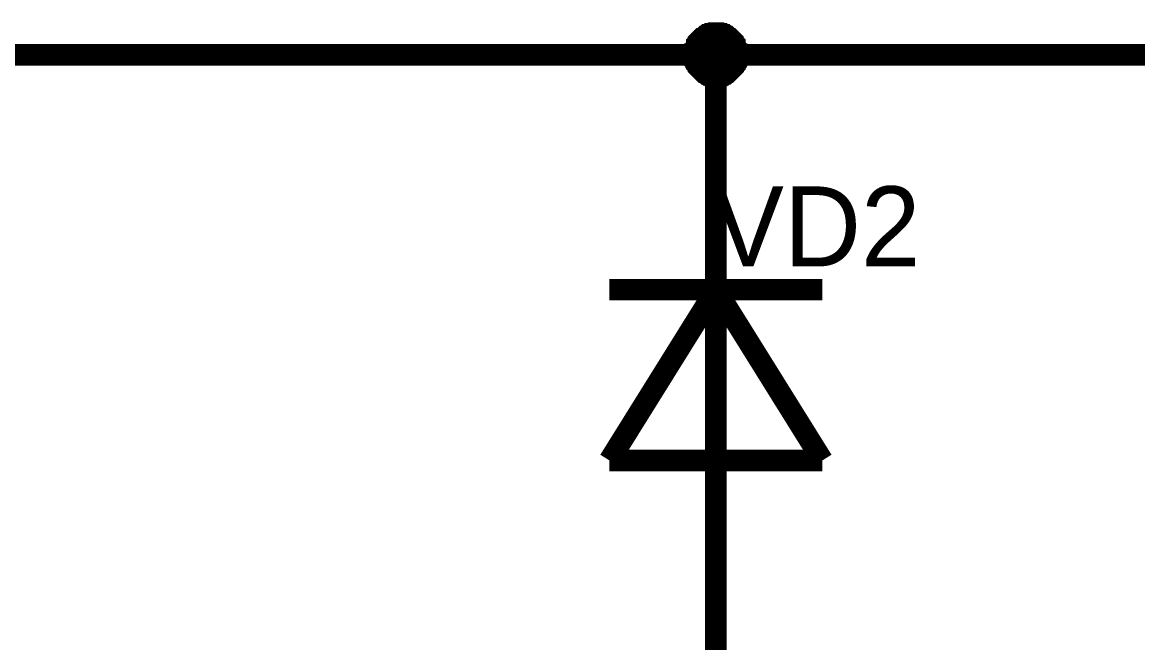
# Model space of a CAD drawing. Header units: millimetres. Extents: x 2.64 to 11.44, y 2.16 to 8.68.
# Drawn here: x 6.509 to 7.119, y 4.821 to 5.16 of the extents above; entities that cross this region are included whole.
import ezdxf

# ---------------------------------------------------------------- set-up
doc = ezdxf.new("R2010")
doc.units = ezdxf.units.MM
doc.header["$MEASUREMENT"] = 0
doc.layers.add('Sheet', color=255, linetype='Continuous')

msp = doc.modelspace()

# ---------------------------------------------------------------- linework, layer by layer
at = {"layer": 'Sheet', "const_width": 0.0118}
for points in [[(6.87617, 5.14252), (6.87617, 5.14298), (6.87617, 5.14389), (6.87617, 5.14435), (6.87662, 5.1448), (6.87662, 5.14571), (6.87662, 5.14617), (6.87708, 5.14662), (6.87708, 5.14708), (6.87753, 5.14799), (6.87753, 5.14844), (6.87799, 5.1489), (6.87844, 5.14935), (6.87844, 5.14981), (6.8789, 5.15026), (6.87935, 5.15072), (6.87981, 5.15118), (6.88026, 5.15118), (6.88072, 5.15163), (6.88117, 5.15209), (6.88163, 5.15254), (6.88208, 5.15254), (6.88254, 5.153), (6.88299, 5.15345), (6.88345, 5.15345), (6.8839, 5.15345), (6.88436, 5.15391), (6.88527, 5.15391), (6.88572, 5.15391), (6.88618, 5.15436), (6.88663, 5.15436), (6.88754, 5.15436), (6.888, 5.15436)], [(6.87617, 5.14252), (6.87617, 5.14298), (6.87617, 5.14389), (6.87617, 5.14435), (6.87662, 5.1448), (6.87662, 5.14571), (6.87662, 5.14617), (6.87708, 5.14662), (6.87708, 5.14708), (6.87753, 5.14799), (6.87753, 5.14844), (6.87799, 5.1489), (6.87844, 5.14935), (6.87844, 5.14981), (6.8789, 5.15026), (6.87935, 5.15072), (6.87981, 5.15118), (6.88026, 5.15118), (6.88072, 5.15163), (6.88117, 5.15209), (6.88163, 5.15254), (6.88208, 5.15254), (6.88254, 5.153), (6.88299, 5.15345), (6.88345, 5.15345), (6.8839, 5.15345), (6.88436, 5.15391), (6.88527, 5.15391), (6.88572, 5.15391), (6.88618, 5.15436), (6.88663, 5.15436), (6.88754, 5.15436), (6.888, 5.15436)], [(6.87617, 5.14252), (6.87617, 5.14298), (6.87617, 5.14389), (6.87617, 5.14435), (6.87662, 5.1448), (6.87662, 5.14571), (6.87662, 5.14617), (6.87708, 5.14662), (6.87708, 5.14708), (6.87753, 5.14799), (6.87753, 5.14844), (6.87799, 5.1489), (6.87844, 5.14935), (6.87844, 5.14981), (6.8789, 5.15026), (6.87935, 5.15072), (6.87981, 5.15118), (6.88026, 5.15118), (6.88072, 5.15163), (6.88117, 5.15209), (6.88163, 5.15254), (6.88208, 5.15254), (6.88254, 5.153), (6.88299, 5.15345), (6.88345, 5.15345), (6.8839, 5.15345), (6.88436, 5.15391), (6.88527, 5.15391), (6.88572, 5.15391), (6.88618, 5.15436), (6.88663, 5.15436), (6.88754, 5.15436), (6.888, 5.15436)], [(6.87617, 5.14252), (6.87617, 5.14298), (6.87617, 5.14389), (6.87617, 5.14435), (6.87662, 5.1448), (6.87662, 5.14571), (6.87662, 5.14617), (6.87708, 5.14662), (6.87708, 5.14708), (6.87753, 5.14799), (6.87753, 5.14844), (6.87799, 5.1489), (6.87844, 5.14935), (6.87844, 5.14981), (6.8789, 5.15026), (6.87935, 5.15072), (6.87981, 5.15118), (6.88026, 5.15118), (6.88072, 5.15163), (6.88117, 5.15209), (6.88163, 5.15254), (6.88208, 5.15254), (6.88254, 5.153), (6.88299, 5.15345), (6.88345, 5.15345), (6.8839, 5.15345), (6.88436, 5.15391), (6.88527, 5.15391), (6.88572, 5.15391), (6.88618, 5.15436), (6.88663, 5.15436), (6.88754, 5.15436), (6.888, 5.15436)], [(6.87617, 5.14252), (6.87617, 5.14298), (6.87617, 5.14389), (6.87617, 5.14435), (6.87662, 5.1448), (6.87662, 5.14571), (6.87662, 5.14617), (6.87708, 5.14662), (6.87708, 5.14708), (6.87753, 5.14799), (6.87753, 5.14844), (6.87799, 5.1489), (6.87844, 5.14935), (6.87844, 5.14981), (6.8789, 5.15026), (6.87935, 5.15072), (6.87981, 5.15118), (6.88026, 5.15118), (6.88072, 5.15163), (6.88117, 5.15209), (6.88163, 5.15254), (6.88208, 5.15254), (6.88254, 5.153), (6.88299, 5.15345), (6.88345, 5.15345), (6.8839, 5.15345), (6.88436, 5.15391), (6.88527, 5.15391), (6.88572, 5.15391), (6.88618, 5.15436), (6.88663, 5.15436), (6.88754, 5.15436), (6.888, 5.15436)], [(6.87617, 5.14252), (6.87617, 5.14298), (6.87617, 5.14389), (6.87617, 5.14435), (6.87662, 5.1448), (6.87662, 5.14571), (6.87662, 5.14617), (6.87708, 5.14662), (6.87708, 5.14708), (6.87753, 5.14799), (6.87753, 5.14844), (6.87799, 5.1489), (6.87844, 5.14935), (6.87844, 5.14981), (6.8789, 5.15026), (6.87935, 5.15072), (6.87981, 5.15118), (6.88026, 5.15118), (6.88072, 5.15163), (6.88117, 5.15209), (6.88163, 5.15254), (6.88208, 5.15254), (6.88254, 5.153), (6.88299, 5.15345), (6.88345, 5.15345), (6.8839, 5.15345), (6.88436, 5.15391), (6.88527, 5.15391), (6.88572, 5.15391), (6.88618, 5.15436), (6.88663, 5.15436), (6.88754, 5.15436), (6.888, 5.15436)], [(6.87617, 5.14252), (6.87617, 5.14298), (6.87617, 5.14389), (6.87617, 5.14435), (6.87662, 5.1448), (6.87662, 5.14571), (6.87662, 5.14617), (6.87708, 5.14662), (6.87708, 5.14708), (6.87753, 5.14799), (6.87753, 5.14844), (6.87799, 5.1489), (6.87844, 5.14935), (6.87844, 5.14981), (6.8789, 5.15026), (6.87935, 5.15072), (6.87981, 5.15118), (6.88026, 5.15118), (6.88072, 5.15163), (6.88117, 5.15209), (6.88163, 5.15254), (6.88208, 5.15254), (6.88254, 5.153), (6.88299, 5.15345), (6.88345, 5.15345), (6.8839, 5.15345), (6.88436, 5.15391), (6.88527, 5.15391), (6.88572, 5.15391), (6.88618, 5.15436), (6.88663, 5.15436), (6.88754, 5.15436), (6.888, 5.15436)], [(6.87617, 5.14252), (6.87617, 5.14298), (6.87617, 5.14389), (6.87617, 5.14435), (6.87662, 5.1448), (6.87662, 5.14571), (6.87662, 5.14617), (6.87708, 5.14662), (6.87708, 5.14708), (6.87753, 5.14799), (6.87753, 5.14844), (6.87799, 5.1489), (6.87844, 5.14935), (6.87844, 5.14981), (6.8789, 5.15026), (6.87935, 5.15072), (6.87981, 5.15118), (6.88026, 5.15118), (6.88072, 5.15163), (6.88117, 5.15209), (6.88163, 5.15254), (6.88208, 5.15254), (6.88254, 5.153), (6.88299, 5.15345), (6.88345, 5.15345), (6.8839, 5.15345), (6.88436, 5.15391), (6.88527, 5.15391), (6.88572, 5.15391), (6.88618, 5.15436), (6.88663, 5.15436), (6.88754, 5.15436), (6.888, 5.15436)], [(6.87617, 5.14252), (6.87617, 5.14298), (6.87617, 5.14389), (6.87617, 5.14435), (6.87662, 5.1448), (6.87662, 5.14571), (6.87662, 5.14617), (6.87708, 5.14662), (6.87708, 5.14708), (6.87753, 5.14799), (6.87753, 5.14844), (6.87799, 5.1489), (6.87844, 5.14935), (6.87844, 5.14981), (6.8789, 5.15026), (6.87935, 5.15072), (6.87981, 5.15118), (6.88026, 5.15118), (6.88072, 5.15163), (6.88117, 5.15209), (6.88163, 5.15254), (6.88208, 5.15254), (6.88254, 5.153), (6.88299, 5.15345), (6.88345, 5.15345), (6.8839, 5.15345), (6.88436, 5.15391), (6.88527, 5.15391), (6.88572, 5.15391), (6.88618, 5.15436), (6.88663, 5.15436), (6.88754, 5.15436), (6.888, 5.15436)], [(6.87617, 5.14252), (6.87617, 5.14298), (6.87617, 5.14389), (6.87617, 5.14435), (6.87662, 5.1448), (6.87662, 5.14571), (6.87662, 5.14617), (6.87708, 5.14662), (6.87708, 5.14708), (6.87753, 5.14799), (6.87753, 5.14844), (6.87799, 5.1489), (6.87844, 5.14935), (6.87844, 5.14981), (6.8789, 5.15026), (6.87935, 5.15072), (6.87981, 5.15118), (6.88026, 5.15118), (6.88072, 5.15163), (6.88117, 5.15209), (6.88163, 5.15254), (6.88208, 5.15254), (6.88254, 5.153), (6.88299, 5.15345), (6.88345, 5.15345), (6.8839, 5.15345), (6.88436, 5.15391), (6.88527, 5.15391), (6.88572, 5.15391), (6.88618, 5.15436), (6.88663, 5.15436), (6.88754, 5.15436), (6.888, 5.15436)], [(6.888, 5.15436), (6.888, 5.15436)], [(6.888, 5.15436), (6.88845, 5.15436), (6.88936, 5.15436), (6.88982, 5.15436), (6.89027, 5.15391), (6.89073, 5.15391), (6.89164, 5.15391), (6.89209, 5.15345), (6.89255, 5.15345), (6.893, 5.15345), (6.89346, 5.153), (6.89391, 5.15254), (6.89437, 5.15254), (6.89482, 5.15209), (6.89528, 5.15163), (6.89573, 5.15118), (6.89619, 5.15118), (6.89664, 5.15072), (6.8971, 5.15026), (6.89755, 5.14981), (6.89755, 5.14935), (6.89801, 5.1489), (6.89846, 5.14844), (6.89846, 5.14799), (6.89892, 5.14708), (6.89892, 5.14662), (6.89937, 5.14617), (6.89937, 5.14571), (6.89937, 5.1448), (6.89983, 5.14435), (6.89983, 5.14389), (6.89983, 5.14298), (6.89983, 5.14252)], [(6.888, 5.15436), (6.888, 5.15436)], [(6.888, 5.15436), (6.88845, 5.15436), (6.88936, 5.15436), (6.88982, 5.15436), (6.89027, 5.15391), (6.89073, 5.15391), (6.89164, 5.15391), (6.89209, 5.15345), (6.89255, 5.15345), (6.893, 5.15345), (6.89346, 5.153), (6.89391, 5.15254), (6.89437, 5.15254), (6.89482, 5.15209), (6.89528, 5.15163), (6.89573, 5.15118), (6.89619, 5.15118), (6.89664, 5.15072), (6.8971, 5.15026), (6.89755, 5.14981), (6.89755, 5.14935), (6.89801, 5.1489), (6.89846, 5.14844), (6.89846, 5.14799), (6.89892, 5.14708), (6.89892, 5.14662), (6.89937, 5.14617), (6.89937, 5.14571), (6.89937, 5.1448), (6.89983, 5.14435), (6.89983, 5.14389), (6.89983, 5.14298), (6.89983, 5.14252)], [(6.888, 5.15436), (6.888, 5.15436)], [(6.888, 5.15436), (6.88845, 5.15436), (6.88936, 5.15436), (6.88982, 5.15436), (6.89027, 5.15391), (6.89073, 5.15391), (6.89164, 5.15391), (6.89209, 5.15345), (6.89255, 5.15345), (6.893, 5.15345), (6.89346, 5.153), (6.89391, 5.15254), (6.89437, 5.15254), (6.89482, 5.15209), (6.89528, 5.15163), (6.89573, 5.15118), (6.89619, 5.15118), (6.89664, 5.15072), (6.8971, 5.15026), (6.89755, 5.14981), (6.89755, 5.14935), (6.89801, 5.1489), (6.89846, 5.14844), (6.89846, 5.14799), (6.89892, 5.14708), (6.89892, 5.14662), (6.89937, 5.14617), (6.89937, 5.14571), (6.89937, 5.1448), (6.89983, 5.14435), (6.89983, 5.14389), (6.89983, 5.14298), (6.89983, 5.14252)], [(6.888, 5.15436), (6.888, 5.15436)], [(6.888, 5.15436), (6.88845, 5.15436), (6.88936, 5.15436), (6.88982, 5.15436), (6.89027, 5.15391), (6.89073, 5.15391), (6.89164, 5.15391), (6.89209, 5.15345), (6.89255, 5.15345), (6.893, 5.15345), (6.89346, 5.153), (6.89391, 5.15254), (6.89437, 5.15254), (6.89482, 5.15209), (6.89528, 5.15163), (6.89573, 5.15118), (6.89619, 5.15118), (6.89664, 5.15072), (6.8971, 5.15026), (6.89755, 5.14981), (6.89755, 5.14935), (6.89801, 5.1489), (6.89846, 5.14844), (6.89846, 5.14799), (6.89892, 5.14708), (6.89892, 5.14662), (6.89937, 5.14617), (6.89937, 5.14571), (6.89937, 5.1448), (6.89983, 5.14435), (6.89983, 5.14389), (6.89983, 5.14298), (6.89983, 5.14252)], [(6.888, 5.15436), (6.888, 5.15436)], [(6.888, 5.15436), (6.88845, 5.15436), (6.88936, 5.15436), (6.88982, 5.15436), (6.89027, 5.15391), (6.89073, 5.15391), (6.89164, 5.15391), (6.89209, 5.15345), (6.89255, 5.15345), (6.893, 5.15345), (6.89346, 5.153), (6.89391, 5.15254), (6.89437, 5.15254), (6.89482, 5.15209), (6.89528, 5.15163), (6.89573, 5.15118), (6.89619, 5.15118), (6.89664, 5.15072), (6.8971, 5.15026), (6.89755, 5.14981), (6.89755, 5.14935), (6.89801, 5.1489), (6.89846, 5.14844), (6.89846, 5.14799), (6.89892, 5.14708), (6.89892, 5.14662), (6.89937, 5.14617), (6.89937, 5.14571), (6.89937, 5.1448), (6.89983, 5.14435), (6.89983, 5.14389), (6.89983, 5.14298), (6.89983, 5.14252)], [(6.888, 5.15436), (6.888, 5.15436)], [(6.888, 5.15436), (6.88845, 5.15436), (6.88936, 5.15436), (6.88982, 5.15436), (6.89027, 5.15391), (6.89073, 5.15391), (6.89164, 5.15391), (6.89209, 5.15345), (6.89255, 5.15345), (6.893, 5.15345), (6.89346, 5.153), (6.89391, 5.15254), (6.89437, 5.15254), (6.89482, 5.15209), (6.89528, 5.15163), (6.89573, 5.15118), (6.89619, 5.15118), (6.89664, 5.15072), (6.8971, 5.15026), (6.89755, 5.14981), (6.89755, 5.14935), (6.89801, 5.1489), (6.89846, 5.14844), (6.89846, 5.14799), (6.89892, 5.14708), (6.89892, 5.14662), (6.89937, 5.14617), (6.89937, 5.14571), (6.89937, 5.1448), (6.89983, 5.14435), (6.89983, 5.14389), (6.89983, 5.14298), (6.89983, 5.14252)], [(6.888, 5.15436), (6.888, 5.15436)], [(6.888, 5.15436), (6.88845, 5.15436), (6.88936, 5.15436), (6.88982, 5.15436), (6.89027, 5.15391), (6.89073, 5.15391), (6.89164, 5.15391), (6.89209, 5.15345), (6.89255, 5.15345), (6.893, 5.15345), (6.89346, 5.153), (6.89391, 5.15254), (6.89437, 5.15254), (6.89482, 5.15209), (6.89528, 5.15163), (6.89573, 5.15118), (6.89619, 5.15118), (6.89664, 5.15072), (6.8971, 5.15026), (6.89755, 5.14981), (6.89755, 5.14935), (6.89801, 5.1489), (6.89846, 5.14844), (6.89846, 5.14799), (6.89892, 5.14708), (6.89892, 5.14662), (6.89937, 5.14617), (6.89937, 5.14571), (6.89937, 5.1448), (6.89983, 5.14435), (6.89983, 5.14389), (6.89983, 5.14298), (6.89983, 5.14252)], [(6.888, 5.15436), (6.888, 5.15436)], [(6.888, 5.15436), (6.88845, 5.15436), (6.88936, 5.15436), (6.88982, 5.15436), (6.89027, 5.15391), (6.89073, 5.15391), (6.89164, 5.15391), (6.89209, 5.15345), (6.89255, 5.15345), (6.893, 5.15345), (6.89346, 5.153), (6.89391, 5.15254), (6.89437, 5.15254), (6.89482, 5.15209), (6.89528, 5.15163), (6.89573, 5.15118), (6.89619, 5.15118), (6.89664, 5.15072), (6.8971, 5.15026), (6.89755, 5.14981), (6.89755, 5.14935), (6.89801, 5.1489), (6.89846, 5.14844), (6.89846, 5.14799), (6.89892, 5.14708), (6.89892, 5.14662), (6.89937, 5.14617), (6.89937, 5.14571), (6.89937, 5.1448), (6.89983, 5.14435), (6.89983, 5.14389), (6.89983, 5.14298), (6.89983, 5.14252)], [(6.888, 5.15436), (6.888, 5.15436)], [(6.888, 5.15436), (6.88845, 5.15436), (6.88936, 5.15436), (6.88982, 5.15436), (6.89027, 5.15391), (6.89073, 5.15391), (6.89164, 5.15391), (6.89209, 5.15345), (6.89255, 5.15345), (6.893, 5.15345), (6.89346, 5.153), (6.89391, 5.15254), (6.89437, 5.15254), (6.89482, 5.15209), (6.89528, 5.15163), (6.89573, 5.15118), (6.89619, 5.15118), (6.89664, 5.15072), (6.8971, 5.15026), (6.89755, 5.14981), (6.89755, 5.14935), (6.89801, 5.1489), (6.89846, 5.14844), (6.89846, 5.14799), (6.89892, 5.14708), (6.89892, 5.14662), (6.89937, 5.14617), (6.89937, 5.14571), (6.89937, 5.1448), (6.89983, 5.14435), (6.89983, 5.14389), (6.89983, 5.14298), (6.89983, 5.14252)], [(6.888, 5.15436), (6.888, 5.15436)], [(6.888, 5.15436), (6.88845, 5.15436), (6.88936, 5.15436), (6.88982, 5.15436), (6.89027, 5.15391), (6.89073, 5.15391), (6.89164, 5.15391), (6.89209, 5.15345), (6.89255, 5.15345), (6.893, 5.15345), (6.89346, 5.153), (6.89391, 5.15254), (6.89437, 5.15254), (6.89482, 5.15209), (6.89528, 5.15163), (6.89573, 5.15118), (6.89619, 5.15118), (6.89664, 5.15072), (6.8971, 5.15026), (6.89755, 5.14981), (6.89755, 5.14935), (6.89801, 5.1489), (6.89846, 5.14844), (6.89846, 5.14799), (6.89892, 5.14708), (6.89892, 5.14662), (6.89937, 5.14617), (6.89937, 5.14571), (6.89937, 5.1448), (6.89983, 5.14435), (6.89983, 5.14389), (6.89983, 5.14298), (6.89983, 5.14252)], [(5.25289, 5.14252), (6.888, 5.14252), (7.53039, 5.14252), (7.88071, 5.14252), (7.88071, 4.96722)], [(6.888, 5.13069), (6.88754, 5.13069), (6.88663, 5.13069), (6.88618, 5.13069), (6.88572, 5.13114), (6.88527, 5.13114), (6.88436, 5.13114), (6.8839, 5.1316), (6.88345, 5.1316), (6.88299, 5.13205), (6.88254, 5.13205), (6.88208, 5.13251), (6.88163, 5.13296), (6.88117, 5.13296), (6.88072, 5.13342), (6.88026, 5.13387), (6.87981, 5.13433), (6.87935, 5.13478), (6.8789, 5.13524), (6.87844, 5.13569), (6.87844, 5.13615), (6.87799, 5.1366), (6.87753, 5.13706), (6.87753, 5.13752), (6.87708, 5.13797), (6.87708, 5.13843), (6.87662, 5.13888), (6.87662, 5.13979), (6.87662, 5.14025), (6.87617, 5.1407), (6.87617, 5.14116), (6.87617, 5.14207), (6.87617, 5.14252)], [(6.87617, 5.14252), (6.87617, 5.14252)], [(6.888, 5.13069), (6.88754, 5.13069), (6.88663, 5.13069), (6.88618, 5.13069), (6.88572, 5.13114), (6.88527, 5.13114), (6.88436, 5.13114), (6.8839, 5.1316), (6.88345, 5.1316), (6.88299, 5.13205), (6.88254, 5.13205), (6.88208, 5.13251), (6.88163, 5.13296), (6.88117, 5.13296), (6.88072, 5.13342), (6.88026, 5.13387), (6.87981, 5.13433), (6.87935, 5.13478), (6.8789, 5.13524), (6.87844, 5.13569), (6.87844, 5.13615), (6.87799, 5.1366), (6.87753, 5.13706), (6.87753, 5.13752), (6.87708, 5.13797), (6.87708, 5.13843), (6.87662, 5.13888), (6.87662, 5.13979), (6.87662, 5.14025), (6.87617, 5.1407), (6.87617, 5.14116), (6.87617, 5.14207), (6.87617, 5.14252)], [(6.87617, 5.14252), (6.87617, 5.14252)], [(6.888, 5.13069), (6.88754, 5.13069), (6.88663, 5.13069), (6.88618, 5.13069), (6.88572, 5.13114), (6.88527, 5.13114), (6.88436, 5.13114), (6.8839, 5.1316), (6.88345, 5.1316), (6.88299, 5.13205), (6.88254, 5.13205), (6.88208, 5.13251), (6.88163, 5.13296), (6.88117, 5.13296), (6.88072, 5.13342), (6.88026, 5.13387), (6.87981, 5.13433), (6.87935, 5.13478), (6.8789, 5.13524), (6.87844, 5.13569), (6.87844, 5.13615), (6.87799, 5.1366), (6.87753, 5.13706), (6.87753, 5.13752), (6.87708, 5.13797), (6.87708, 5.13843), (6.87662, 5.13888), (6.87662, 5.13979), (6.87662, 5.14025), (6.87617, 5.1407), (6.87617, 5.14116), (6.87617, 5.14207), (6.87617, 5.14252)], [(6.87617, 5.14252), (6.87617, 5.14252)], [(6.888, 5.13069), (6.88754, 5.13069), (6.88663, 5.13069), (6.88618, 5.13069), (6.88572, 5.13114), (6.88527, 5.13114), (6.88436, 5.13114), (6.8839, 5.1316), (6.88345, 5.1316), (6.88299, 5.13205), (6.88254, 5.13205), (6.88208, 5.13251), (6.88163, 5.13296), (6.88117, 5.13296), (6.88072, 5.13342), (6.88026, 5.13387), (6.87981, 5.13433), (6.87935, 5.13478), (6.8789, 5.13524), (6.87844, 5.13569), (6.87844, 5.13615), (6.87799, 5.1366), (6.87753, 5.13706), (6.87753, 5.13752), (6.87708, 5.13797), (6.87708, 5.13843), (6.87662, 5.13888), (6.87662, 5.13979), (6.87662, 5.14025), (6.87617, 5.1407), (6.87617, 5.14116), (6.87617, 5.14207), (6.87617, 5.14252)], [(6.87617, 5.14252), (6.87617, 5.14252)], [(6.888, 5.13069), (6.88754, 5.13069), (6.88663, 5.13069), (6.88618, 5.13069), (6.88572, 5.13114), (6.88527, 5.13114), (6.88436, 5.13114), (6.8839, 5.1316), (6.88345, 5.1316), (6.88299, 5.13205), (6.88254, 5.13205), (6.88208, 5.13251), (6.88163, 5.13296), (6.88117, 5.13296), (6.88072, 5.13342), (6.88026, 5.13387), (6.87981, 5.13433), (6.87935, 5.13478), (6.8789, 5.13524), (6.87844, 5.13569), (6.87844, 5.13615), (6.87799, 5.1366), (6.87753, 5.13706), (6.87753, 5.13752), (6.87708, 5.13797), (6.87708, 5.13843), (6.87662, 5.13888), (6.87662, 5.13979), (6.87662, 5.14025), (6.87617, 5.1407), (6.87617, 5.14116), (6.87617, 5.14207), (6.87617, 5.14252)], [(6.87617, 5.14252), (6.87617, 5.14252)], [(6.888, 5.13069), (6.88754, 5.13069), (6.88663, 5.13069), (6.88618, 5.13069), (6.88572, 5.13114), (6.88527, 5.13114), (6.88436, 5.13114), (6.8839, 5.1316), (6.88345, 5.1316), (6.88299, 5.13205), (6.88254, 5.13205), (6.88208, 5.13251), (6.88163, 5.13296), (6.88117, 5.13296), (6.88072, 5.13342), (6.88026, 5.13387), (6.87981, 5.13433), (6.87935, 5.13478), (6.8789, 5.13524), (6.87844, 5.13569), (6.87844, 5.13615), (6.87799, 5.1366), (6.87753, 5.13706), (6.87753, 5.13752), (6.87708, 5.13797), (6.87708, 5.13843), (6.87662, 5.13888), (6.87662, 5.13979), (6.87662, 5.14025), (6.87617, 5.1407), (6.87617, 5.14116), (6.87617, 5.14207), (6.87617, 5.14252)], [(6.87617, 5.14252), (6.87617, 5.14252)], [(6.888, 5.13069), (6.88754, 5.13069), (6.88663, 5.13069), (6.88618, 5.13069), (6.88572, 5.13114), (6.88527, 5.13114), (6.88436, 5.13114), (6.8839, 5.1316), (6.88345, 5.1316), (6.88299, 5.13205), (6.88254, 5.13205), (6.88208, 5.13251), (6.88163, 5.13296), (6.88117, 5.13296), (6.88072, 5.13342), (6.88026, 5.13387), (6.87981, 5.13433), (6.87935, 5.13478), (6.8789, 5.13524), (6.87844, 5.13569), (6.87844, 5.13615), (6.87799, 5.1366), (6.87753, 5.13706), (6.87753, 5.13752), (6.87708, 5.13797), (6.87708, 5.13843), (6.87662, 5.13888), (6.87662, 5.13979), (6.87662, 5.14025), (6.87617, 5.1407), (6.87617, 5.14116), (6.87617, 5.14207), (6.87617, 5.14252)], [(6.87617, 5.14252), (6.87617, 5.14252)], [(6.888, 5.13069), (6.88754, 5.13069), (6.88663, 5.13069), (6.88618, 5.13069), (6.88572, 5.13114), (6.88527, 5.13114), (6.88436, 5.13114), (6.8839, 5.1316), (6.88345, 5.1316), (6.88299, 5.13205), (6.88254, 5.13205), (6.88208, 5.13251), (6.88163, 5.13296), (6.88117, 5.13296), (6.88072, 5.13342), (6.88026, 5.13387), (6.87981, 5.13433), (6.87935, 5.13478), (6.8789, 5.13524), (6.87844, 5.13569), (6.87844, 5.13615), (6.87799, 5.1366), (6.87753, 5.13706), (6.87753, 5.13752), (6.87708, 5.13797), (6.87708, 5.13843), (6.87662, 5.13888), (6.87662, 5.13979), (6.87662, 5.14025), (6.87617, 5.1407), (6.87617, 5.14116), (6.87617, 5.14207), (6.87617, 5.14252)], [(6.87617, 5.14252), (6.87617, 5.14252)], [(6.888, 5.13069), (6.88754, 5.13069), (6.88663, 5.13069), (6.88618, 5.13069), (6.88572, 5.13114), (6.88527, 5.13114), (6.88436, 5.13114), (6.8839, 5.1316), (6.88345, 5.1316), (6.88299, 5.13205), (6.88254, 5.13205), (6.88208, 5.13251), (6.88163, 5.13296), (6.88117, 5.13296), (6.88072, 5.13342), (6.88026, 5.13387), (6.87981, 5.13433), (6.87935, 5.13478), (6.8789, 5.13524), (6.87844, 5.13569), (6.87844, 5.13615), (6.87799, 5.1366), (6.87753, 5.13706), (6.87753, 5.13752), (6.87708, 5.13797), (6.87708, 5.13843), (6.87662, 5.13888), (6.87662, 5.13979), (6.87662, 5.14025), (6.87617, 5.1407), (6.87617, 5.14116), (6.87617, 5.14207), (6.87617, 5.14252)], [(6.87617, 5.14252), (6.87617, 5.14252)], [(6.888, 5.13069), (6.88754, 5.13069), (6.88663, 5.13069), (6.88618, 5.13069), (6.88572, 5.13114), (6.88527, 5.13114), (6.88436, 5.13114), (6.8839, 5.1316), (6.88345, 5.1316), (6.88299, 5.13205), (6.88254, 5.13205), (6.88208, 5.13251), (6.88163, 5.13296), (6.88117, 5.13296), (6.88072, 5.13342), (6.88026, 5.13387), (6.87981, 5.13433), (6.87935, 5.13478), (6.8789, 5.13524), (6.87844, 5.13569), (6.87844, 5.13615), (6.87799, 5.1366), (6.87753, 5.13706), (6.87753, 5.13752), (6.87708, 5.13797), (6.87708, 5.13843), (6.87662, 5.13888), (6.87662, 5.13979), (6.87662, 5.14025), (6.87617, 5.1407), (6.87617, 5.14116), (6.87617, 5.14207), (6.87617, 5.14252)], [(6.87617, 5.14252), (6.87617, 5.14252)], [(6.89983, 5.14252), (6.89983, 5.14207), (6.89983, 5.14116), (6.89983, 5.1407), (6.89937, 5.14025), (6.89937, 5.13979), (6.89937, 5.13888), (6.89892, 5.13843), (6.89892, 5.13797), (6.89846, 5.13752), (6.89846, 5.13706), (6.89801, 5.1366), (6.89755, 5.13615), (6.89755, 5.13569), (6.8971, 5.13524), (6.89664, 5.13478), (6.89619, 5.13433), (6.89573, 5.13387), (6.89528, 5.13342), (6.89482, 5.13296), (6.89437, 5.13296), (6.89391, 5.13251), (6.89346, 5.13205), (6.893, 5.13205), (6.89255, 5.1316), (6.89209, 5.1316), (6.89164, 5.13114), (6.89073, 5.13114), (6.89027, 5.13114), (6.88982, 5.13069), (6.88936, 5.13069), (6.88845, 5.13069), (6.888, 5.13069)], [(6.89983, 5.14252), (6.89983, 5.14207), (6.89983, 5.14116), (6.89983, 5.1407), (6.89937, 5.14025), (6.89937, 5.13979), (6.89937, 5.13888), (6.89892, 5.13843), (6.89892, 5.13797), (6.89846, 5.13752), (6.89846, 5.13706), (6.89801, 5.1366), (6.89755, 5.13615), (6.89755, 5.13569), (6.8971, 5.13524), (6.89664, 5.13478), (6.89619, 5.13433), (6.89573, 5.13387), (6.89528, 5.13342), (6.89482, 5.13296), (6.89437, 5.13296), (6.89391, 5.13251), (6.89346, 5.13205), (6.893, 5.13205), (6.89255, 5.1316), (6.89209, 5.1316), (6.89164, 5.13114), (6.89073, 5.13114), (6.89027, 5.13114), (6.88982, 5.13069), (6.88936, 5.13069), (6.88845, 5.13069), (6.888, 5.13069)], [(6.888, 5.01412), (6.888, 5.14252)], [(6.89983, 5.14252), (6.89983, 5.14207), (6.89983, 5.14116), (6.89983, 5.1407), (6.89937, 5.14025), (6.89937, 5.13979), (6.89937, 5.13888), (6.89892, 5.13843), (6.89892, 5.13797), (6.89846, 5.13752), (6.89846, 5.13706), (6.89801, 5.1366), (6.89755, 5.13615), (6.89755, 5.13569), (6.8971, 5.13524), (6.89664, 5.13478), (6.89619, 5.13433), (6.89573, 5.13387), (6.89528, 5.13342), (6.89482, 5.13296), (6.89437, 5.13296), (6.89391, 5.13251), (6.89346, 5.13205), (6.893, 5.13205), (6.89255, 5.1316), (6.89209, 5.1316), (6.89164, 5.13114), (6.89073, 5.13114), (6.89027, 5.13114), (6.88982, 5.13069), (6.88936, 5.13069), (6.88845, 5.13069), (6.888, 5.13069)], [(6.89983, 5.14252), (6.89983, 5.14207), (6.89983, 5.14116), (6.89983, 5.1407), (6.89937, 5.14025), (6.89937, 5.13979), (6.89937, 5.13888), (6.89892, 5.13843), (6.89892, 5.13797), (6.89846, 5.13752), (6.89846, 5.13706), (6.89801, 5.1366), (6.89755, 5.13615), (6.89755, 5.13569), (6.8971, 5.13524), (6.89664, 5.13478), (6.89619, 5.13433), (6.89573, 5.13387), (6.89528, 5.13342), (6.89482, 5.13296), (6.89437, 5.13296), (6.89391, 5.13251), (6.89346, 5.13205), (6.893, 5.13205), (6.89255, 5.1316), (6.89209, 5.1316), (6.89164, 5.13114), (6.89073, 5.13114), (6.89027, 5.13114), (6.88982, 5.13069), (6.88936, 5.13069), (6.88845, 5.13069), (6.888, 5.13069)], [(6.89983, 5.14252), (6.89983, 5.14207), (6.89983, 5.14116), (6.89983, 5.1407), (6.89937, 5.14025), (6.89937, 5.13979), (6.89937, 5.13888), (6.89892, 5.13843), (6.89892, 5.13797), (6.89846, 5.13752), (6.89846, 5.13706), (6.89801, 5.1366), (6.89755, 5.13615), (6.89755, 5.13569), (6.8971, 5.13524), (6.89664, 5.13478), (6.89619, 5.13433), (6.89573, 5.13387), (6.89528, 5.13342), (6.89482, 5.13296), (6.89437, 5.13296), (6.89391, 5.13251), (6.89346, 5.13205), (6.893, 5.13205), (6.89255, 5.1316), (6.89209, 5.1316), (6.89164, 5.13114), (6.89073, 5.13114), (6.89027, 5.13114), (6.88982, 5.13069), (6.88936, 5.13069), (6.88845, 5.13069), (6.888, 5.13069)], [(6.89983, 5.14252), (6.89983, 5.14207), (6.89983, 5.14116), (6.89983, 5.1407), (6.89937, 5.14025), (6.89937, 5.13979), (6.89937, 5.13888), (6.89892, 5.13843), (6.89892, 5.13797), (6.89846, 5.13752), (6.89846, 5.13706), (6.89801, 5.1366), (6.89755, 5.13615), (6.89755, 5.13569), (6.8971, 5.13524), (6.89664, 5.13478), (6.89619, 5.13433), (6.89573, 5.13387), (6.89528, 5.13342), (6.89482, 5.13296), (6.89437, 5.13296), (6.89391, 5.13251), (6.89346, 5.13205), (6.893, 5.13205), (6.89255, 5.1316), (6.89209, 5.1316), (6.89164, 5.13114), (6.89073, 5.13114), (6.89027, 5.13114), (6.88982, 5.13069), (6.88936, 5.13069), (6.88845, 5.13069), (6.888, 5.13069)], [(6.89983, 5.14252), (6.89983, 5.14207), (6.89983, 5.14116), (6.89983, 5.1407), (6.89937, 5.14025), (6.89937, 5.13979), (6.89937, 5.13888), (6.89892, 5.13843), (6.89892, 5.13797), (6.89846, 5.13752), (6.89846, 5.13706), (6.89801, 5.1366), (6.89755, 5.13615), (6.89755, 5.13569), (6.8971, 5.13524), (6.89664, 5.13478), (6.89619, 5.13433), (6.89573, 5.13387), (6.89528, 5.13342), (6.89482, 5.13296), (6.89437, 5.13296), (6.89391, 5.13251), (6.89346, 5.13205), (6.893, 5.13205), (6.89255, 5.1316), (6.89209, 5.1316), (6.89164, 5.13114), (6.89073, 5.13114), (6.89027, 5.13114), (6.88982, 5.13069), (6.88936, 5.13069), (6.88845, 5.13069), (6.888, 5.13069)], [(6.89983, 5.14252), (6.89983, 5.14207), (6.89983, 5.14116), (6.89983, 5.1407), (6.89937, 5.14025), (6.89937, 5.13979), (6.89937, 5.13888), (6.89892, 5.13843), (6.89892, 5.13797), (6.89846, 5.13752), (6.89846, 5.13706), (6.89801, 5.1366), (6.89755, 5.13615), (6.89755, 5.13569), (6.8971, 5.13524), (6.89664, 5.13478), (6.89619, 5.13433), (6.89573, 5.13387), (6.89528, 5.13342), (6.89482, 5.13296), (6.89437, 5.13296), (6.89391, 5.13251), (6.89346, 5.13205), (6.893, 5.13205), (6.89255, 5.1316), (6.89209, 5.1316), (6.89164, 5.13114), (6.89073, 5.13114), (6.89027, 5.13114), (6.88982, 5.13069), (6.88936, 5.13069), (6.88845, 5.13069), (6.888, 5.13069)], [(6.89983, 5.14252), (6.89983, 5.14207), (6.89983, 5.14116), (6.89983, 5.1407), (6.89937, 5.14025), (6.89937, 5.13979), (6.89937, 5.13888), (6.89892, 5.13843), (6.89892, 5.13797), (6.89846, 5.13752), (6.89846, 5.13706), (6.89801, 5.1366), (6.89755, 5.13615), (6.89755, 5.13569), (6.8971, 5.13524), (6.89664, 5.13478), (6.89619, 5.13433), (6.89573, 5.13387), (6.89528, 5.13342), (6.89482, 5.13296), (6.89437, 5.13296), (6.89391, 5.13251), (6.89346, 5.13205), (6.893, 5.13205), (6.89255, 5.1316), (6.89209, 5.1316), (6.89164, 5.13114), (6.89073, 5.13114), (6.89027, 5.13114), (6.88982, 5.13069), (6.88936, 5.13069), (6.88845, 5.13069), (6.888, 5.13069)], [(6.89983, 5.14252), (6.89983, 5.14207), (6.89983, 5.14116), (6.89983, 5.1407), (6.89937, 5.14025), (6.89937, 5.13979), (6.89937, 5.13888), (6.89892, 5.13843), (6.89892, 5.13797), (6.89846, 5.13752), (6.89846, 5.13706), (6.89801, 5.1366), (6.89755, 5.13615), (6.89755, 5.13569), (6.8971, 5.13524), (6.89664, 5.13478), (6.89619, 5.13433), (6.89573, 5.13387), (6.89528, 5.13342), (6.89482, 5.13296), (6.89437, 5.13296), (6.89391, 5.13251), (6.89346, 5.13205), (6.893, 5.13205), (6.89255, 5.1316), (6.89209, 5.1316), (6.89164, 5.13114), (6.89073, 5.13114), (6.89027, 5.13114), (6.88982, 5.13069), (6.88936, 5.13069), (6.88845, 5.13069), (6.888, 5.13069)], [(6.89983, 5.14252), (6.89983, 5.14252), (6.89983, 5.14252), (6.89983, 5.14252), (6.89983, 5.14252), (6.89983, 5.14252), (6.89983, 5.14252), (6.89983, 5.14252), (6.89983, 5.14252), (6.89983, 5.14252), (6.89983, 5.14252), (6.89983, 5.14252), (6.89983, 5.14252), (6.89983, 5.14252), (6.89983, 5.14252), (6.89983, 5.14252), (6.89983, 5.14252), (6.89983, 5.14252), (6.89983, 5.14252), (6.89983, 5.14252), (6.89983, 5.14252), (6.89983, 5.14252), (6.89983, 5.14252), (6.89983, 5.14252), (6.89983, 5.14252), (6.89983, 5.14252), (6.89983, 5.14252), (6.89983, 5.14252), (6.89983, 5.14252), (6.89983, 5.14252), (6.89983, 5.14252), (6.89983, 5.14252), (6.89983, 5.14252)], [(6.89983, 5.14252), (6.89983, 5.14252)], [(6.89983, 5.14252), (6.89983, 5.14252), (6.89983, 5.14252), (6.89983, 5.14252), (6.89983, 5.14252), (6.89983, 5.14252), (6.89983, 5.14252), (6.89983, 5.14252), (6.89983, 5.14252), (6.89983, 5.14252), (6.89983, 5.14252), (6.89983, 5.14252), (6.89983, 5.14252), (6.89983, 5.14252), (6.89983, 5.14252), (6.89983, 5.14252), (6.89983, 5.14252), (6.89983, 5.14252), (6.89983, 5.14252), (6.89983, 5.14252), (6.89983, 5.14252), (6.89983, 5.14252), (6.89983, 5.14252), (6.89983, 5.14252), (6.89983, 5.14252), (6.89983, 5.14252), (6.89983, 5.14252), (6.89983, 5.14252), (6.89983, 5.14252), (6.89983, 5.14252), (6.89983, 5.14252), (6.89983, 5.14252), (6.89983, 5.14252)], [(6.89983, 5.14252), (6.89983, 5.14252)], [(6.89983, 5.14252), (6.89983, 5.14252), (6.89983, 5.14252), (6.89983, 5.14252), (6.89983, 5.14252), (6.89983, 5.14252), (6.89983, 5.14252), (6.89983, 5.14252), (6.89983, 5.14252), (6.89983, 5.14252), (6.89983, 5.14252), (6.89983, 5.14252), (6.89983, 5.14252), (6.89983, 5.14252), (6.89983, 5.14252), (6.89983, 5.14252), (6.89983, 5.14252), (6.89983, 5.14252), (6.89983, 5.14252), (6.89983, 5.14252), (6.89983, 5.14252), (6.89983, 5.14252), (6.89983, 5.14252), (6.89983, 5.14252), (6.89983, 5.14252), (6.89983, 5.14252), (6.89983, 5.14252), (6.89983, 5.14252), (6.89983, 5.14252), (6.89983, 5.14252), (6.89983, 5.14252), (6.89983, 5.14252), (6.89983, 5.14252)], [(6.89983, 5.14252), (6.89983, 5.14252)], [(6.89983, 5.14252), (6.89983, 5.14252), (6.89983, 5.14252), (6.89983, 5.14252), (6.89983, 5.14252), (6.89983, 5.14252), (6.89983, 5.14252), (6.89983, 5.14252), (6.89983, 5.14252), (6.89983, 5.14252), (6.89983, 5.14252), (6.89983, 5.14252), (6.89983, 5.14252), (6.89983, 5.14252), (6.89983, 5.14252), (6.89983, 5.14252), (6.89983, 5.14252), (6.89983, 5.14252), (6.89983, 5.14252), (6.89983, 5.14252), (6.89983, 5.14252), (6.89983, 5.14252), (6.89983, 5.14252), (6.89983, 5.14252), (6.89983, 5.14252), (6.89983, 5.14252), (6.89983, 5.14252), (6.89983, 5.14252), (6.89983, 5.14252), (6.89983, 5.14252), (6.89983, 5.14252), (6.89983, 5.14252), (6.89983, 5.14252)], [(6.89983, 5.14252), (6.89983, 5.14252)], [(6.89983, 5.14252), (6.89983, 5.14252), (6.89983, 5.14252), (6.89983, 5.14252), (6.89983, 5.14252), (6.89983, 5.14252), (6.89983, 5.14252), (6.89983, 5.14252), (6.89983, 5.14252), (6.89983, 5.14252), (6.89983, 5.14252), (6.89983, 5.14252), (6.89983, 5.14252), (6.89983, 5.14252), (6.89983, 5.14252), (6.89983, 5.14252), (6.89983, 5.14252), (6.89983, 5.14252), (6.89983, 5.14252), (6.89983, 5.14252), (6.89983, 5.14252), (6.89983, 5.14252), (6.89983, 5.14252), (6.89983, 5.14252), (6.89983, 5.14252), (6.89983, 5.14252), (6.89983, 5.14252), (6.89983, 5.14252), (6.89983, 5.14252), (6.89983, 5.14252), (6.89983, 5.14252), (6.89983, 5.14252), (6.89983, 5.14252)], [(6.89983, 5.14252), (6.89983, 5.14252)], [(6.89983, 5.14252), (6.89983, 5.14252), (6.89983, 5.14252), (6.89983, 5.14252), (6.89983, 5.14252), (6.89983, 5.14252), (6.89983, 5.14252), (6.89983, 5.14252), (6.89983, 5.14252), (6.89983, 5.14252), (6.89983, 5.14252), (6.89983, 5.14252), (6.89983, 5.14252), (6.89983, 5.14252), (6.89983, 5.14252), (6.89983, 5.14252), (6.89983, 5.14252), (6.89983, 5.14252), (6.89983, 5.14252), (6.89983, 5.14252), (6.89983, 5.14252), (6.89983, 5.14252), (6.89983, 5.14252), (6.89983, 5.14252), (6.89983, 5.14252), (6.89983, 5.14252), (6.89983, 5.14252), (6.89983, 5.14252), (6.89983, 5.14252), (6.89983, 5.14252), (6.89983, 5.14252), (6.89983, 5.14252), (6.89983, 5.14252)], [(6.89983, 5.14252), (6.89983, 5.14252)], [(6.89983, 5.14252), (6.89983, 5.14252), (6.89983, 5.14252), (6.89983, 5.14252), (6.89983, 5.14252), (6.89983, 5.14252), (6.89983, 5.14252), (6.89983, 5.14252), (6.89983, 5.14252), (6.89983, 5.14252), (6.89983, 5.14252), (6.89983, 5.14252), (6.89983, 5.14252), (6.89983, 5.14252), (6.89983, 5.14252), (6.89983, 5.14252), (6.89983, 5.14252), (6.89983, 5.14252), (6.89983, 5.14252), (6.89983, 5.14252), (6.89983, 5.14252), (6.89983, 5.14252), (6.89983, 5.14252), (6.89983, 5.14252), (6.89983, 5.14252), (6.89983, 5.14252), (6.89983, 5.14252), (6.89983, 5.14252), (6.89983, 5.14252), (6.89983, 5.14252), (6.89983, 5.14252), (6.89983, 5.14252), (6.89983, 5.14252)], [(6.89983, 5.14252), (6.89983, 5.14252)], [(6.89983, 5.14252), (6.89983, 5.14252), (6.89983, 5.14252), (6.89983, 5.14252), (6.89983, 5.14252), (6.89983, 5.14252), (6.89983, 5.14252), (6.89983, 5.14252), (6.89983, 5.14252), (6.89983, 5.14252), (6.89983, 5.14252), (6.89983, 5.14252), (6.89983, 5.14252), (6.89983, 5.14252), (6.89983, 5.14252), (6.89983, 5.14252), (6.89983, 5.14252), (6.89983, 5.14252), (6.89983, 5.14252), (6.89983, 5.14252), (6.89983, 5.14252), (6.89983, 5.14252), (6.89983, 5.14252), (6.89983, 5.14252), (6.89983, 5.14252), (6.89983, 5.14252), (6.89983, 5.14252), (6.89983, 5.14252), (6.89983, 5.14252), (6.89983, 5.14252), (6.89983, 5.14252), (6.89983, 5.14252), (6.89983, 5.14252)], [(6.89983, 5.14252), (6.89983, 5.14252)], [(6.89983, 5.14252), (6.89983, 5.14252), (6.89983, 5.14252), (6.89983, 5.14252), (6.89983, 5.14252), (6.89983, 5.14252), (6.89983, 5.14252), (6.89983, 5.14252), (6.89983, 5.14252), (6.89983, 5.14252), (6.89983, 5.14252), (6.89983, 5.14252), (6.89983, 5.14252), (6.89983, 5.14252), (6.89983, 5.14252), (6.89983, 5.14252), (6.89983, 5.14252), (6.89983, 5.14252), (6.89983, 5.14252), (6.89983, 5.14252), (6.89983, 5.14252), (6.89983, 5.14252), (6.89983, 5.14252), (6.89983, 5.14252), (6.89983, 5.14252), (6.89983, 5.14252), (6.89983, 5.14252), (6.89983, 5.14252), (6.89983, 5.14252), (6.89983, 5.14252), (6.89983, 5.14252), (6.89983, 5.14252), (6.89983, 5.14252)], [(6.89983, 5.14252), (6.89983, 5.14252)], [(6.89983, 5.14252), (6.89983, 5.14252), (6.89983, 5.14252), (6.89983, 5.14252), (6.89983, 5.14252), (6.89983, 5.14252), (6.89983, 5.14252), (6.89983, 5.14252), (6.89983, 5.14252), (6.89983, 5.14252), (6.89983, 5.14252), (6.89983, 5.14252), (6.89983, 5.14252), (6.89983, 5.14252), (6.89983, 5.14252), (6.89983, 5.14252), (6.89983, 5.14252), (6.89983, 5.14252), (6.89983, 5.14252), (6.89983, 5.14252), (6.89983, 5.14252), (6.89983, 5.14252), (6.89983, 5.14252), (6.89983, 5.14252), (6.89983, 5.14252), (6.89983, 5.14252), (6.89983, 5.14252), (6.89983, 5.14252), (6.89983, 5.14252), (6.89983, 5.14252), (6.89983, 5.14252), (6.89983, 5.14252), (6.89983, 5.14252)], [(6.89983, 5.14252), (6.89983, 5.14252)], [(6.82976, 4.92078), (6.888, 5.01412)], [(6.94623, 5.01412), (6.82976, 5.01412)], [(6.888, 5.01412), (6.94623, 4.92078)], [(6.888, 4.92078), (6.888, 5.01412)], [(6.94623, 4.92078), (6.82976, 4.92078)], [(6.888, 4.92078), (6.888, 4.79192)]]:
    msp.add_lwpolyline(points, dxfattribs=at)

# ---------------------------------------------------------------- texts
at = {"layer": 'Sheet'}
msp.add_text('VD2', height=0.043712, dxfattribs=at).set_placement((6.88618, 5.02687))

doc.saveas('drawing.dxf')
